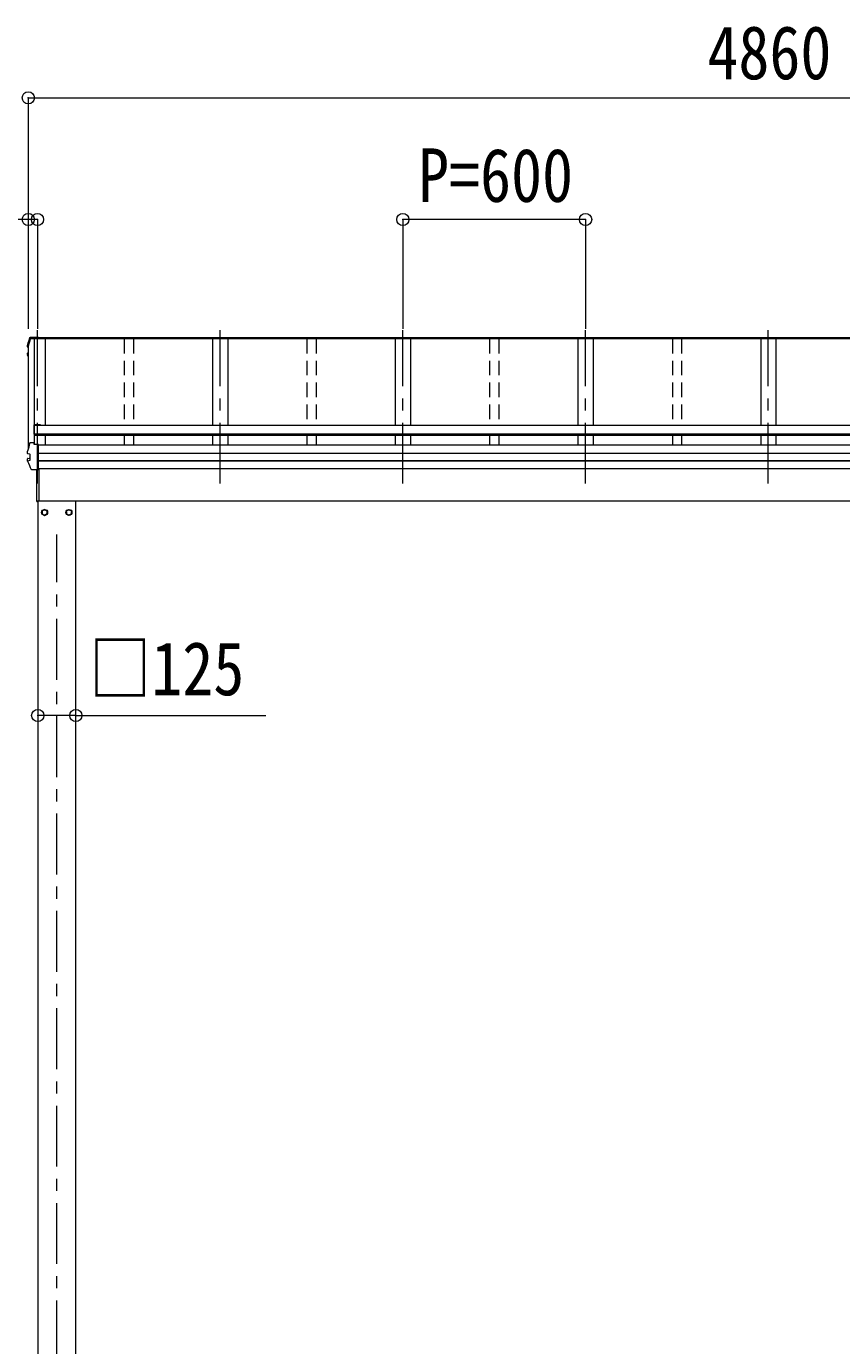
# Model space of a CAD drawing. Units: millimetres at full size, sheet at 1:40; details may follow other scales. Extents: x -11243 to 11243, y -7760 to 7760.
# Drawn here: x -7452 to -4775, y -4676 to -341 of the extents above; entities that cross this region are included whole.
import ezdxf
from ezdxf.enums import TextEntityAlignment as Align

# ---------------------------------------------------------------- set-up
doc = ezdxf.new("R2010")
doc.units = ezdxf.units.MM
doc.header["$LTSCALE"] = 40
doc.header["$PDMODE"] = 32
doc.header["$PDSIZE"] = 40
doc.linetypes.add('CHAIN1', pattern=[8, 5, -1, 1, -1])
doc.linetypes.add('DASHED1', pattern=[1.8, 1.2, -0.6])
doc.layers.add('0-3_ELV2', color=7, linetype='Continuous', lineweight=9)
doc.layers.add('0-6_OTH_LINE', color=6, linetype='Continuous', lineweight=9)
doc.styles.add('ＭＳ ゴシック', font='')
doc.styles.get('ＭＳ ゴシック').set_extended_font_data('MS Gothic')

msp = doc.modelspace()

# ---------------------------------------------------------------- linework, layer by layer
at = {"layer": '0-3_ELV2', "color": 6}
for p, q in [((-7445.39, -575.18), (-7445.39, -1334.18)), ((-7445.39, -975.18), (-7758.73, -975.18)), ((-7445.39, -975.18), (-7445.39, -1334.18)), ((-7415.39, -975.18), (-7415.39, -1334.18)), ((-6215.39, -975.18), (-6215.39, -1334.18)), ((-5615.39, -975.18), (-6215.39, -975.18)), ((-5615.39, -975.18), (-5615.39, -1334.18)), ((-7289.39, -2605), (-7414.39, -2605)), ((-7289.39, -2605), (-6665.92, -2605))]:
    msp.add_line(p, q, dxfattribs=at)
at = {"layer": '0-3_ELV2', "color": 5, "linetype": 'CHAIN1'}
for p, q in [((-7415.34, -1843.01), (-7415.34, -1338.83)), ((-6815.39, -1843.01), (-6815.39, -1338.83)), ((-6215.39, -1843.01), (-6215.39, -1338.83)), ((-5615.39, -1843.01), (-5615.39, -1338.83)), ((-5015.39, -1843.01), (-5015.39, -1338.83)), ((-7351.89, -5367.53), (-7351.89, -2010.44))]:
    msp.add_line(p, q, dxfattribs=at)
at = {"layer": '0-3_ELV2', "color": 4}
for p, q in [((-7447.67, -1389.66), (-7445.35, -1380.81)), ((-7445.35, -1380.81), (-7442.89, -1372.04)), ((-7442.89, -1372.04), (-7440.26, -1363.38)), ((-7390.39, -1367.36), (-7438.83, -1367.36)), ((-7426.37, -1367.21), (-7438.79, -1367.21)), ((-7438.64, -1365.71), (-7426.59, -1365.71)), ((-7437.4, -1362.1), (-7437.4, -1362.09)), ((-7437.4, -1362.1), (-7412.39, -1362.1)), ((-7437.4, -1362.1), (-7437.4, -1362.1)), ((-7426.59, -1364.62), (-7426.22, -1367.12)), ((-7426.59, -1365.71), (-7426.59, -1364.62)), ((-7412.39, -1364.62), (-7426.59, -1364.62)), ((-7426.59, -1365.71), (-7426.37, -1367.21)), ((-7426.37, -1367.21), (-7426.37, -1366.86)), ((-7426.29, -1367.36), (-7426.29, -1710.69)), ((-7415.39, -1367.12), (-7426.22, -1367.12)), ((-7425.69, -1367.36), (-7425.69, -1714.65)), ((-2615.39, -1366.45), (-7415.39, -1366.45)), ((-2615.39, -1367.35), (-7415.39, -1367.35)), ((-7412.39, -1366.45), (-7412.39, -1362.1)), ((-2618.39, -1364.18), (-7412.39, -1364.18)), ((-7390.39, -1367.27), (-7390.39, -1651.53)), ((-6840.39, -1367.27), (-6840.39, -1651.53)), ((-6790.39, -1367.27), (-6790.39, -1651.53)), ((-6240.34, -1367.27), (-6240.34, -1651.53)), ((-6190.34, -1367.27), (-6190.34, -1651.53)), ((-5640.39, -1367.27), (-5640.39, -1651.53)), ((-5590.39, -1367.27), (-5590.39, -1651.53)), ((-5040.39, -1367.27), (-5040.39, -1651.53)), ((-4990.39, -1367.27), (-4990.39, -1651.53)), ((-7447.81, -1419.06), (-7447.81, -1415)), ((-7447.71, -1394.03), (-7447.71, -1389.98)), ((-7445.39, -1417.52), (-7446.76, -1417.79)), ((-7446.66, -1395.3), (-7445.39, -1395.54)), ((-7445.39, -1419.04), (-7446.24, -1419.21)), ((-7445.39, -1413.43), (-7446.23, -1413.53)), ((-7446.23, -1413.53), (-7446.23, -1413.53)), ((-7445.39, -1394.02), (-7446.16, -1393.87)), ((-7445.39, -1393.67), (-7446.08, -1393.54)), ((-7445.39, -1390.72), (-7445.39, -1727.5)), ((-7427.49, -1651.5), (-7427.49, -1680.96)), ((-7425.49, -1680.96), (-7427.49, -1680.96)), ((-7405.49, -1649.5), (-7425.49, -1649.5)), ((-7425.49, -1685.55), (-7425.49, -1651.04)), ((-7405.49, -1651.04), (-7425.49, -1651.04)), ((-2605.29, -1651.66), (-7425.49, -1651.66)), ((-2605.29, -1680.7), (-7425.49, -1680.7)), ((-2605.29, -1682.44), (-7425.49, -1682.44)), ((-2605.29, -1685.55), (-7425.49, -1685.55)), ((-7405.49, -1649.5), (-7405.49, -1651.66)), ((-7390.39, -1683.51), (-7390.39, -1717.18)), ((-6840.39, -1685.55), (-6840.39, -1717.18)), ((-6790.39, -1685.55), (-6790.39, -1717.18)), ((-6240.34, -1685.55), (-6240.34, -1717.18)), ((-6190.34, -1685.55), (-6190.34, -1717.18)), ((-5640.39, -1685.55), (-5640.39, -1717.18)), ((-5590.39, -1685.55), (-5590.39, -1717.18)), ((-5040.39, -1685.55), (-5040.39, -1717.18)), ((-4990.39, -1685.55), (-4990.39, -1717.18)), ((-7438.64, -1708.37), (-7426.59, -1708.37)), ((-7426.37, -1709.87), (-7426.59, -1708.37)), ((-7426.37, -1709.87), (-7426.37, -1710.22)), ((-7425.64, -1715), (-7426.37, -1710.22)), ((-7425.66, -1715), (-7426.22, -1711.32)), ((-7426.22, -1715), (-7426.22, -1711.32)), ((-7412.39, -1797.42), (-7412.39, -1715)), ((-2618.39, -1717.18), (-7412.39, -1717.18)), ((-7447.81, -1769.11), (-7447.81, -1761.72)), ((-7447.71, -1744.07), (-7447.71, -1736.69)), ((-7446.76, -1760.45), (-7440.8, -1759.29)), ((-7446.23, -1767.83), (-7439.83, -1766.13)), ((-7446.23, -1767.83), (-7446.23, -1767.83)), ((-7446.08, -1745.55), (-7446.08, -1745.55)), ((-7439.83, -1746.32), (-7446.08, -1745.55)), ((-7440.39, -1746.45), (-7440.39, -1765.66)), ((-7439.83, -1746.32), (-7439.83, -1746.32)), ((-7439.82, -1766.13), (-7439.83, -1766.13)), ((-2618.39, -1743.7), (-7412.39, -1743.7)), ((-2618.39, -1744.59), (-7412.39, -1744.59)), ((-2618.39, -1767.81), (-7412.39, -1767.81)), ((-2618.39, -1769.74), (-7412.39, -1769.74)), ((-7412.39, -1797.42), (-7433.04, -1797.42)), ((-7417.39, -1901.61), (-7417.39, -1797.42)), ((-7416.89, -1902.01), (-7416.89, -1797.42)), ((-2618.39, -1794.77), (-7412.39, -1794.77)), ((-7410.39, -1794.77), (-7410.39, -1899.61)), ((-7416.89, -1902.01), (-7416.9, -1902.07)), ((-7416.89, -1902.01), (-7416.89, -1902.01)), ((-7415.39, -1899.61), (-7410.39, -1899.61)), ((-7415.39, -1902.11), (-7415.39, -1899.61)), ((-2734.69, -1901.01), (-7415.39, -1901.01)), ((-7414.39, -1901.01), (-7414.39, -5201.01)), ((-7289.39, -5201.01), (-7289.39, -1901.01)), ((-7383.3, -1937.76), (-7383.4, -1937.76)), ((-7383.3, -1938.26), (-7383.4, -1938.26)), ((-7320.49, -1937.76), (-7320.39, -1937.76)), ((-7320.49, -1938.26), (-7320.39, -1938.26))]:
    msp.add_line(p, q, dxfattribs=at)
at = {"layer": '0-3_ELV2', "color": 4, "linetype": 'DASHED1'}
for p, q in [((-7130.39, -1367.27), (-7130.39, -1651.66)), ((-7100.39, -1367.27), (-7100.39, -1651.66)), ((-6530.39, -1367.27), (-6530.39, -1651.66)), ((-6500.39, -1367.27), (-6500.39, -1651.66)), ((-5930.39, -1367.27), (-5930.39, -1651.66)), ((-5900.39, -1367.27), (-5900.39, -1651.66)), ((-5330.39, -1367.27), (-5330.39, -1651.66)), ((-5300.39, -1367.27), (-5300.39, -1651.66)), ((-7130.39, -1685.55), (-7130.39, -1717.18)), ((-7100.39, -1685.55), (-7100.39, -1717.18)), ((-6530.39, -1685.55), (-6530.39, -1717.18)), ((-6500.39, -1685.55), (-6500.39, -1717.18)), ((-5930.39, -1685.55), (-5930.39, -1717.18)), ((-5900.39, -1685.55), (-5900.39, -1717.18)), ((-5330.39, -1685.55), (-5330.39, -1717.18)), ((-5300.39, -1685.55), (-5300.39, -1717.18))]:
    msp.add_line(p, q, dxfattribs=at)
at = {"layer": '0-3_ELV2', "color": 4}
for points in [[(-7440.26, -1363.37), (-7440.14, -1363.08), (-7439.96, -1362.81), (-7439.74, -1362.58), (-7439.49, -1362.4), (-7439.21, -1362.27), (-7438.95, -1362.19), (-7438.71, -1362.15), (-7438.48, -1362.13), (-7438.23, -1362.11), (-7437.94, -1362.1), (-7437.63, -1362.09), (-7437.32, -1362.09)], [(-7412.39, -1366.12), (-7415.39, -1366.12), (-7415.39, -1367.12)], [(-7445.39, -1425.26), (-7446.31, -1423.02), (-7447.72, -1419.54)], [(-7447.67, -1389.67), (-7447.71, -1389.93), (-7447.71, -1389.98)], [(-7412.39, -1715), (-7426.59, -1715), (-7426.59, -1708.37)], [(-7447.7, -1769.61), (-7447.78, -1769.45), (-7447.81, -1769.27), (-7447.81, -1769.1)], [(-7447.72, -1769.59), (-7444.86, -1776.41), (-7441.92, -1783.14), (-7438.88, -1789.79), (-7435.75, -1796.35)], [(-7447.67, -1736.38), (-7447.71, -1736.64), (-7447.71, -1736.69)], [(-7447.71, -1744.11), (-7447.71, -1744.02), (-7447.67, -1743.76)], [(-7446.16, -1745.53), (-7446.44, -1745.45), (-7446.69, -1745.38), (-7446.92, -1745.28), (-7447.2, -1745.11), (-7447.46, -1744.84), (-7447.64, -1744.5), (-7447.69, -1744.11)], [(-7446.91, -1769.81), (-7447, -1769.48), (-7447.03, -1769.12), (-7446.98, -1768.76), (-7446.87, -1768.43), (-7446.7, -1768.15), (-7446.48, -1767.95), (-7446.23, -1767.83)], [(-7446.08, -1745.55), (-7446.31, -1745.47), (-7446.52, -1745.33), (-7446.68, -1745.11), (-7446.81, -1744.83), (-7446.87, -1744.52), (-7446.88, -1744.19), (-7446.83, -1743.87)], [(-7440.39, -1746.45), (-7440.41, -1746.33), (-7440.44, -1746.24)], [(-7439.83, -1746.32), (-7439.74, -1746.34), (-7439.67, -1746.39), (-7439.61, -1746.47), (-7439.56, -1746.57), (-7439.53, -1746.68), (-7439.52, -1746.79)], [(-7439.82, -1766.13), (-7439.74, -1766.1), (-7439.67, -1766.04), (-7439.61, -1765.95), (-7439.56, -1765.85), (-7439.53, -1765.73), (-7439.52, -1765.61)], [(-7433.06, -1797.42), (-7433.44, -1797.41), (-7433.79, -1797.4), (-7434.11, -1797.38), (-7434.38, -1797.35), (-7434.69, -1797.28), (-7435.03, -1797.14), (-7435.33, -1796.92), (-7435.59, -1796.64), (-7435.77, -1796.3)], [(-7416.9, -1902.07), (-7416.9, -1902.11), (-7416.9, -1902.11)], [(-7416.9, -1902.11), (-7416.89, -1902.11), (-7415.39, -1902.11)]]:
    msp.add_lwpolyline(points, dxfattribs=at)
for points in [[(-7391.89, -1928.19), (-7400.39, -1933.1), (-7400.39, -1942.91), (-7391.89, -1947.82), (-7383.39, -1942.91), (-7383.39, -1933.1)], [(-7311.89, -1928.19), (-7303.39, -1933.1), (-7303.39, -1942.91), (-7311.89, -1947.82), (-7320.39, -1942.91), (-7320.39, -1933.1)]]:
    msp.add_lwpolyline(points, close=True, dxfattribs=at)
for centre, radius in [((-7391.89, -1938.01), 10), ((-7391.89, -1938.01), 8.5), ((-7311.89, -1938.01), 10), ((-7311.89, -1938.01), 8.5)]:
    msp.add_circle(centre, radius, dxfattribs=at)
for centre, radius, start, end in [((-6962.39, -1513.37), 499.82, 162.96047, 166.14879), ((-6962.38, -1513.37), 498.32, 162.94349, 166.12469), ((-7438.64, -1367.41), 1.7, 89.95676, 162.90929), ((-7446.51, -1415), 1.3, 100.9005, 179.9623), ((-7446.51, -1419.06), 1.3, 100.8868, 201.66215), ((-7446.41, -1394.03), 1.3, 166.2046, 259.10358), ((-6983.07, -1234.49), 498.64, 201.74241, 202.00165), ((-6983.07, -1234.14), 498.64, 201.78246, 202.00165), ((-7425.49, -1651.5), 2, 90, 180), ((-6962.39, -1856.03), 499.82, 162.96047, 166.14879), ((-7438.64, -1710.07), 1.7, 89.95676, 162.90929), ((-7446.51, -1761.72), 1.3, 100.9005, 179.9623), ((-7440.89, -1758.8), 0.499, 280.91518, 359.94761), ((-7416.89, -1901.61), 0.5, 180, 269.5), ((-7404.75, -1886.94), 12.15, 179.0404, 180.9596), ((-7391.89, -1938.01), 8.6, 171.25399, 188.74601), ((-7391.89, -1938.01), 8.6, 111.25399, 128.74601), ((-7391.89, -1938.01), 8.6, 231.25399, 248.74601), ((-7391.89, -1938.01), 8.6, 51.25399, 68.74601), ((-7391.89, -1938.01), 8.6, 291.25399, 308.74601), ((-7391.89, -1938.01), 8.6, 1.66581, 8.74601), ((-7391.89, -1938.01), 8.6, 351.25399, 358.33419), ((-7311.89, -1938.01), 8.6, 171.25399, 178.33419), ((-7311.89, -1938.01), 8.6, 181.66581, 188.74601), ((-7311.89, -1938.01), 8.6, 111.25399, 128.74601), ((-7311.89, -1938.01), 8.6, 231.25399, 248.74601), ((-7311.89, -1938.01), 8.6, 51.25399, 68.74601), ((-7311.89, -1938.01), 8.6, 291.25399, 308.74601), ((-7311.89, -1938.01), 8.6, 351.25399, 8.74601)]:
    msp.add_arc(centre, radius, start, end, dxfattribs=at)
at = {"layer": '0-3_ELV2', "color": 6}
for p in [(-7445.39, -575.18), (-7445.39, -975.18), (-7415.39, -975.18), (-6215.39, -975.18), (-5615.39, -975.18), (-7414.39, -2605), (-7289.39, -2605)]:
    msp.add_point(p, dxfattribs=at)
at = {"layer": '0-6_OTH_LINE'}
for p, q in [((-7445.39, -575.18), (-2585.39, -575.18)), ((-7415.39, -975.18), (-7445.39, -975.18))]:
    msp.add_line(p, q, dxfattribs=at)

# ---------------------------------------------------------------- texts
at = {"layer": '0-3_ELV2', "style": 'ＭＳ ゴシック', "width": 0.85}
for s, p in [('4860', (-5215.39, -567.18)), ('P=600', (-6165.39, -970.18)), ('□125', (-7245.47, -2591.63))]:
    msp.add_text(s, height=176, dxfattribs=at).set_placement(p, align=Align.BOTTOM_LEFT)

doc.saveas('drawing.dxf')
